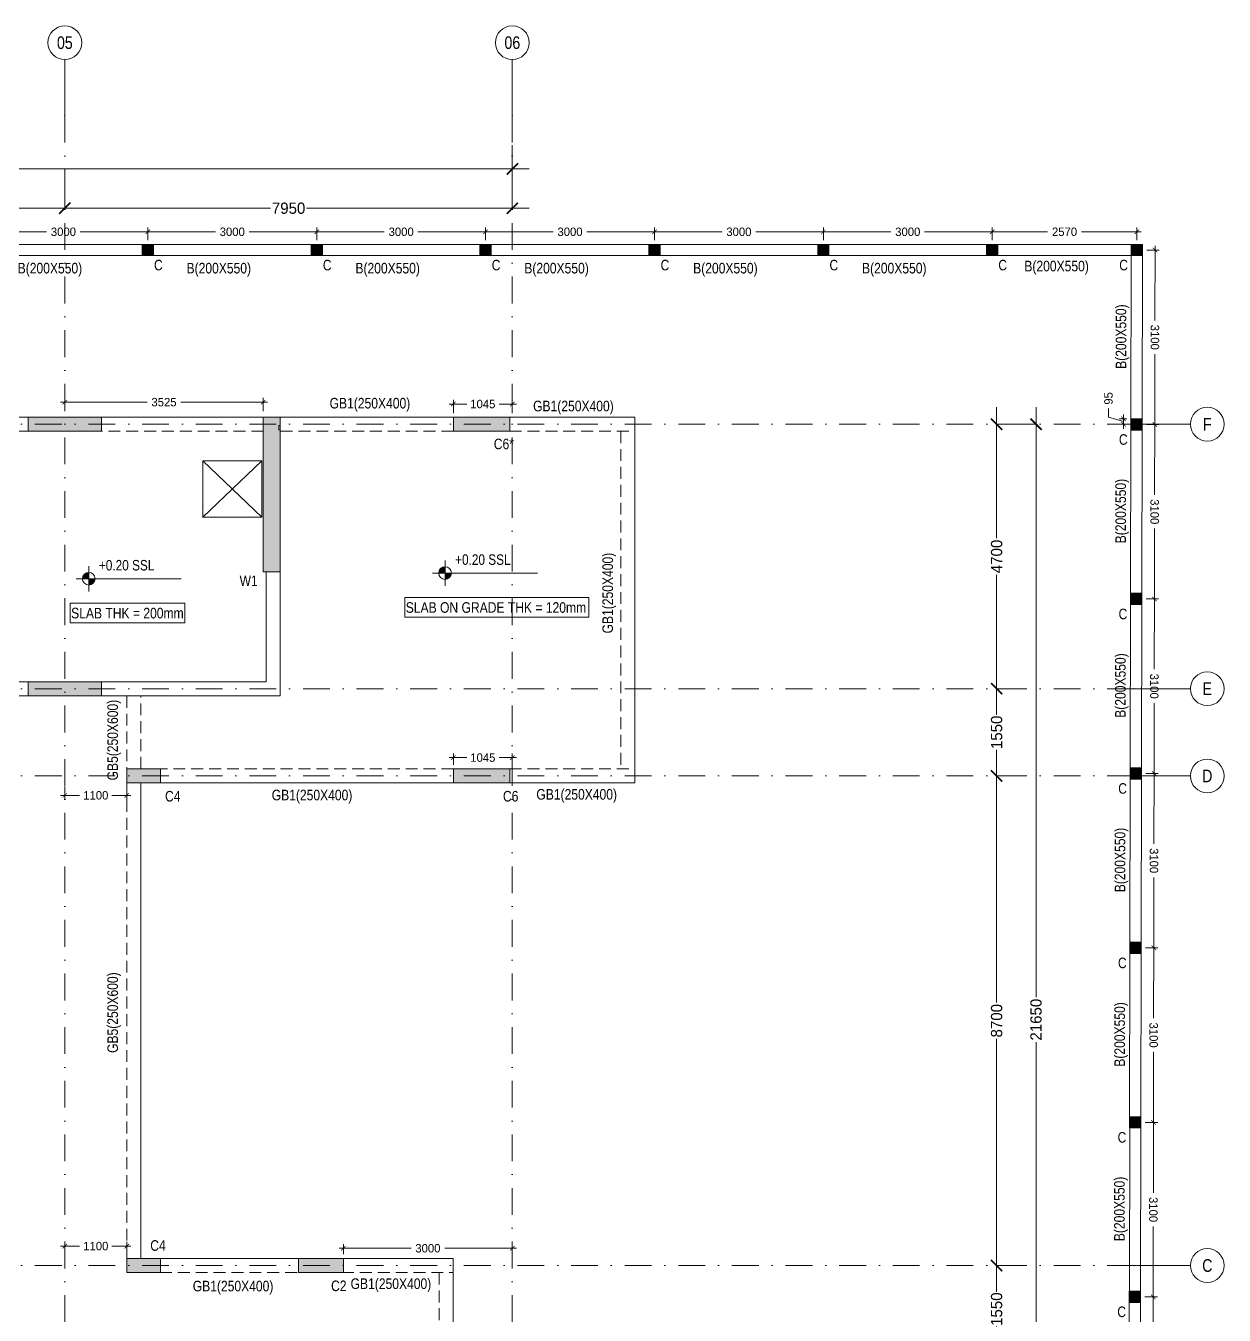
# Model space of a CAD drawing. Header units: millimetres. Extents: x -1760 to 80452, y -34880 to 8596.
# Drawn here: x 29732 to 51022, y -19053 to 3860 of the extents above; entities that cross this region are included whole.
import ezdxf
from ezdxf.enums import TextEntityAlignment as Align

# ---------------------------------------------------------------- set-up
doc = ezdxf.new("R2010")
doc.units = ezdxf.units.MM
doc.header["$LTSCALE"] = 75
for name, pattern in [('DASHDOT2', [12.7, 6.35, -3.175, 0, -3.175]), ('Dot & Dashed', [502.708322, 238.125, -132.291667, 0, -132.291655]), ('Hidden Line', [4.233333, 2.822222, -1.411111])]:
    doc.linetypes.add(name, pattern=pattern)
for name, color, linetype in [('00_A_GRIDS.3D', 1, 'Continuous'), ('02_A_GRIDS.3D', 1, 'Continuous'), ('133-EDEN HILLS- Grid$0$A_DIM 75', 1, 'Continuous')]:
    doc.layers.add(name, color=color, linetype=linetype)
for name, color, linetype, lineweight in [('G-ANNO-DIMS', 111, 'Continuous', 9), ('S-BEAM-IDEN', 2, 'Continuous', 9), ('S-COL', 3, 'Continuous', 13), ('S-COLS-IDEN', 171, 'Continuous', 9), ('S-HATCH', 8, 'Continuous', 9), ('S-SLAB', 3, 'Continuous', 13), ('TXT', 11, 'Continuous', 9)]:
    doc.layers.add(name, color=color, linetype=linetype, lineweight=lineweight)
doc.styles.add('133-5F Grid$0$TEXT 75', font='GOTHIC.TTF', dxfattribs={"height": 150})
doc.styles.add('236 - NAS Mall_CD_GF Plan$0$TEXT 500', font='GOTHIC.TTF', dxfattribs={"height": 350})
doc.styles.add('Arial', font='arial.ttf', dxfattribs={"width": 0.8, "height": 187.5})
doc.styles.add('Arial Narrow_1', font='ARIALN.TTF', dxfattribs={"height": 187.5})
doc.styles.add('GENERATED_STYLE_3', font='arial.ttf', dxfattribs={"width": 0.8})
doc.styles.add('TEXT 100', font='GOTHIC.TTF', dxfattribs={"height": 200})
doc.dimstyles.new('133-5F Grid$0$DIM 75', dxfattribs={"dimtxt": 150, "dimasz": 80, "dimexe": 75, "dimexo": 75, "dimgap": 75, "dimtad": 0, "dimdec": 0, "dimrnd": 5, "dimzin": 0, "dimdsep": 46, "dimtxsty": '133-5F Grid$0$TEXT 75', "dimblk": '133-5F Grid$0$_ARCHTICK', "dimcen": 0, "dimdle": 75, "dimclrd": 256, "dimclre": 256, "dimclrt": 256, "dimadec": 0, "dimazin": 0, "dimtfac": 1, "dimtdec": 0, "dimtmove": 1, "dimatfit": 3, "dimfxl": 160, "dimfxlon": 1, "dimtolj": 1, "dimtzin": 0, "dimlwd": 0, "dimlwe": 0, "dimarcsym": 0})
doc.dimstyles.new('236 - NAS Mall_CD_GF Plan$0$DIM 500', dxfattribs={"dimtxt": 350, "dimasz": 300, "dimexe": 0, "dimexo": 0, "dimgap": 25, "dimtad": 0, "dimdec": 0, "dimrnd": 5, "dimzin": 0, "dimdsep": 46, "dimtxsty": '236 - NAS Mall_CD_GF Plan$0$TEXT 500', "dimblk": '236 - NAS Mall_CD_GF Plan$0$_ARCHTICK', "dimcen": 0, "dimdle": 300, "dimclrd": 256, "dimclre": 256, "dimclrt": 256, "dimadec": 0, "dimazin": 0, "dimtfac": 1, "dimtdec": 0, "dimtmove": 1, "dimatfit": 3, "dimfxl": 1000, "dimfxlon": 1, "dimtolj": 1, "dimtzin": 0, "dimlwd": 0, "dimlwe": 0, "dimarcsym": 0})

# ---------------------------------------------------------------- blocks, each defined once
blk = doc.blocks.new('Spot Elevations - WYE_Spot Elevation - Target Filled-619581-VILLA E - FIRST FLOOR')
at = {"layer": 'G-ANNO-DIMS'}
h = blk.add_hatch(color=256, dxfattribs=at)
edge = h.paths.add_edge_path(flags=0)
edge.add_line((0, 0), (-1.5, 0))
edge.add_arc((0, 0), 1.5, 90, 180, ccw=False)
edge.add_line((0, 1.5), (0, 0))
h = blk.add_hatch(color=256, dxfattribs=at)
edge = h.paths.add_edge_path(flags=0)
edge.add_line((0, 0), (1.5, 0))
edge.add_arc((0, 0), 1.5, 270, 360, ccw=False)
edge.add_line((0, -1.5), (0, 0))
for p, q in [((-3, 0), (3.01, 0)), ((0, -3), (0, 3))]:
    blk.add_line(p, q, dxfattribs=at)
blk.add_circle((0, 0), 1.5, dxfattribs=at)
blk = doc.blocks.new('133-5F Grid$0$_ARCHTICK')
at = {"color": 0, "linetype": 'ByBlock', "const_width": 0.15}
blk.add_lwpolyline([(-0.5, -0.5), (0.5, 0.5)], dxfattribs=at)
blk = doc.blocks.new('*D9')
at = {"layer": '133-EDEN HILLS- Grid$0$A_DIM 75', "lineweight": 0, "transparency": 16777216}
for p, q in [((37253, -2862), (37564, -2862)), ((37328, -3021), (37328, -2787)), ((38450, -2862), (38139, -2862)), ((38375, -3021), (38375, -2787))]:
    blk.add_line(p, q, dxfattribs=at)
at = {"layer": 'Defpoints', "color": 0, "transparency": 16777216}
for p in [(38375, -2862), (37328, -3096), (38375, -3096)]:
    blk.add_point(p, dxfattribs=at)
at = {"layer": '133-EDEN HILLS- Grid$0$A_DIM 75', "lineweight": 0, "transparency": 16777216, "xscale": 80, "yscale": 80, "zscale": 80, "rotation": 180}
blk.add_blockref('133-5F Grid$0$_ARCHTICK', (37328, -2862), dxfattribs=at)
at = {"layer": '133-EDEN HILLS- Grid$0$A_DIM 75', "lineweight": 0, "transparency": 16777216, "xscale": 80, "yscale": 80, "zscale": 80}
blk.add_blockref('133-5F Grid$0$_ARCHTICK', (38375, -2862), dxfattribs=at)
at = {"layer": '133-EDEN HILLS- Grid$0$A_DIM 75', "transparency": 16777216, "insert": (37851, -2862), "char_height": 150, "attachment_point": 5, "style": '133-5F Grid$0$TEXT 75'}
blk.add_mtext('\\A1;1045', dxfattribs=at)
blk = doc.blocks.new('*D10')
at = {"layer": '133-EDEN HILLS- Grid$0$A_DIM 75', "lineweight": 0, "transparency": 16777216}
for p, q in [((37253, -9145), (37564, -9145)), ((37328, -9270), (37328, -9070)), ((38450, -9145), (38139, -9145)), ((38375, -9270), (38375, -9070))]:
    blk.add_line(p, q, dxfattribs=at)
at = {"layer": 'Defpoints', "color": 0, "transparency": 16777216}
for p in [(37328, -9145), (37328, -9345), (38375, -9345)]:
    blk.add_point(p, dxfattribs=at)
at = {"layer": '133-EDEN HILLS- Grid$0$A_DIM 75', "lineweight": 0, "transparency": 16777216, "xscale": 80, "yscale": 80, "zscale": 80, "rotation": 180}
blk.add_blockref('133-5F Grid$0$_ARCHTICK', (37328, -9145), dxfattribs=at)
at = {"layer": '133-EDEN HILLS- Grid$0$A_DIM 75', "lineweight": 0, "transparency": 16777216, "xscale": 80, "yscale": 80, "zscale": 80}
blk.add_blockref('133-5F Grid$0$_ARCHTICK', (38375, -9145), dxfattribs=at)
at = {"layer": '133-EDEN HILLS- Grid$0$A_DIM 75', "transparency": 16777216, "insert": (37851, -9145), "char_height": 150, "attachment_point": 5, "style": '133-5F Grid$0$TEXT 75'}
blk.add_mtext('\\A1;1045', dxfattribs=at)
blk = doc.blocks.new('*D11')
at = {"layer": '133-EDEN HILLS- Grid$0$A_DIM 75', "lineweight": 0, "transparency": 16777216}
for p, q in [((30350, -9815), (30687, -9815)), ((30425, -9655), (30425, -9890)), ((31600, -9815), (31263, -9815)), ((31525, -9655), (31525, -9890))]:
    blk.add_line(p, q, dxfattribs=at)
at = {"layer": 'Defpoints', "color": 0, "transparency": 16777216}
for p in [(30425, -9345), (31525, -9345), (30425, -9815)]:
    blk.add_point(p, dxfattribs=at)
at = {"layer": '133-EDEN HILLS- Grid$0$A_DIM 75', "lineweight": 0, "transparency": 16777216, "xscale": 80, "yscale": 80, "zscale": 80, "rotation": 180}
blk.add_blockref('133-5F Grid$0$_ARCHTICK', (30425, -9815), dxfattribs=at)
at = {"layer": '133-EDEN HILLS- Grid$0$A_DIM 75', "lineweight": 0, "transparency": 16777216, "xscale": 80, "yscale": 80, "zscale": 80}
blk.add_blockref('133-5F Grid$0$_ARCHTICK', (31525, -9815), dxfattribs=at)
at = {"layer": '133-EDEN HILLS- Grid$0$A_DIM 75', "transparency": 16777216, "insert": (30975, -9815), "char_height": 150, "attachment_point": 5, "style": '133-5F Grid$0$TEXT 75'}
blk.add_mtext('\\A1;1100', dxfattribs=at)
blk = doc.blocks.new('*D29')
at = {"layer": '133-EDEN HILLS- Grid$0$A_DIM 75', "lineweight": 0, "transparency": 16777216}
for p, q in [((35300, -17864), (36576, -17864)), ((35375, -17970), (35375, -17789)), ((38450, -17864), (37174, -17864)), ((38375, -17970), (38375, -17789))]:
    blk.add_line(p, q, dxfattribs=at)
at = {"layer": 'Defpoints', "color": 0, "transparency": 16777216}
for p in [(38375, -17864), (35375, -18045), (38375, -18045)]:
    blk.add_point(p, dxfattribs=at)
at = {"layer": '133-EDEN HILLS- Grid$0$A_DIM 75', "lineweight": 0, "transparency": 16777216, "xscale": 80, "yscale": 80, "zscale": 80, "rotation": 180}
blk.add_blockref('133-5F Grid$0$_ARCHTICK', (35375, -17864), dxfattribs=at)
at = {"layer": '133-EDEN HILLS- Grid$0$A_DIM 75', "lineweight": 0, "transparency": 16777216, "xscale": 80, "yscale": 80, "zscale": 80}
blk.add_blockref('133-5F Grid$0$_ARCHTICK', (38375, -17864), dxfattribs=at)
at = {"layer": '133-EDEN HILLS- Grid$0$A_DIM 75', "transparency": 16777216, "insert": (36875, -17864), "char_height": 150, "attachment_point": 5, "style": '133-5F Grid$0$TEXT 75'}
blk.add_mtext('\\A1;3000', dxfattribs=at)
blk = doc.blocks.new('*D30')
at = {"layer": '133-EDEN HILLS- Grid$0$A_DIM 75', "lineweight": 0, "transparency": 16777216}
for p, q in [((30350, -17825), (30687, -17825)), ((30425, -17970), (30425, -17750)), ((31600, -17825), (31263, -17825)), ((31525, -17970), (31525, -17750))]:
    blk.add_line(p, q, dxfattribs=at)
at = {"layer": 'Defpoints', "color": 0, "transparency": 16777216}
for p in [(30425, -17825), (30425, -18045), (31525, -18045)]:
    blk.add_point(p, dxfattribs=at)
at = {"layer": '133-EDEN HILLS- Grid$0$A_DIM 75', "lineweight": 0, "transparency": 16777216, "xscale": 80, "yscale": 80, "zscale": 80, "rotation": 180}
blk.add_blockref('133-5F Grid$0$_ARCHTICK', (30425, -17825), dxfattribs=at)
at = {"layer": '133-EDEN HILLS- Grid$0$A_DIM 75', "lineweight": 0, "transparency": 16777216, "xscale": 80, "yscale": 80, "zscale": 80}
blk.add_blockref('133-5F Grid$0$_ARCHTICK', (31525, -17825), dxfattribs=at)
at = {"layer": '133-EDEN HILLS- Grid$0$A_DIM 75', "transparency": 16777216, "insert": (30975, -17825), "char_height": 150, "attachment_point": 5, "style": '133-5F Grid$0$TEXT 75'}
blk.add_mtext('\\A1;1100', dxfattribs=at)
blk = doc.blocks.new('*D36')
at = {"layer": '133-EDEN HILLS- Grid$0$A_DIM 75', "lineweight": 0, "transparency": 16777216}
for p, q in [((30350, -2829), (31889, -2829)), ((30425, -2989), (30425, -2754)), ((34025, -2829), (32486, -2829)), ((33950, -2989), (33950, -2754))]:
    blk.add_line(p, q, dxfattribs=at)
at = {"layer": 'Defpoints', "color": 0, "transparency": 16777216}
for p in [(33950, -2829), (30425, -3096), (33950, -3095)]:
    blk.add_point(p, dxfattribs=at)
at = {"layer": '133-EDEN HILLS- Grid$0$A_DIM 75', "lineweight": 0, "transparency": 16777216, "xscale": 80, "yscale": 80, "zscale": 80, "rotation": 180}
blk.add_blockref('133-5F Grid$0$_ARCHTICK', (30425, -2829), dxfattribs=at)
at = {"layer": '133-EDEN HILLS- Grid$0$A_DIM 75', "lineweight": 0, "transparency": 16777216, "xscale": 80, "yscale": 80, "zscale": 80}
blk.add_blockref('133-5F Grid$0$_ARCHTICK', (33950, -2829), dxfattribs=at)
at = {"layer": '133-EDEN HILLS- Grid$0$A_DIM 75', "transparency": 16777216, "insert": (32187, -2829), "char_height": 150, "attachment_point": 5, "style": '133-5F Grid$0$TEXT 75'}
blk.add_mtext('\\A1;3525', dxfattribs=at)
blk = doc.blocks.new('A$Cd223a8a6')
at = {"layer": 'S-COL'}
blk.add_lwpolyline([(24025, -8045), (34250, -8045), (34250, -3095), (24025, -3095)], close=True, dxfattribs=at)
at = {"layer": 'S-COL', "linetype": 'Hidden Line'}
for points in [[(27625, -3345), (24275, -3345), (24275, -5445)], [(27625, -3345), (27625, -3995), (27875, -3995), (27875, -3345), (27875, -3345)], [(27875, -7795), (34000, -7795), (34000, -5845), (33950, -5845), (33950, -3345), (27875, -3345)], [(27625, -5695), (27625, -6195), (27875, -6195), (27875, -4795), (27625, -4795), (27625, -5445)], [(27625, -5445), (24275, -5445)], [(24275, -5695), (24275, -7795), (27625, -7795)], [(24275, -5695), (27625, -5695)], [(27875, -7795), (27875, -6995), (27625, -6995), (27625, -7795)]]:
    blk.add_lwpolyline(points, dxfattribs=at)
at = {"layer": 'S-SLAB', "linetype": 'Hidden Line'}
for p, q in [((27875, -3995), (27625, -4795)), ((27625, -3995), (27875, -4795)), ((27875, -6195), (27625, -6995)), ((27625, -6195), (27875, -6995))]:
    blk.add_line(p, q, dxfattribs=at)
for points in [[(27875, -3995), (27625, -3995), (27625, -4795), (27875, -4795)], [(27875, -6195), (27625, -6195), (27625, -6995), (27875, -6995)]]:
    blk.add_lwpolyline(points, close=True, dxfattribs=at)
blk = doc.blocks.new('Standard grid marker')
at = {"layer": '00_A_GRIDS.3D', "linetype": 'Dot & Dashed', "lineweight": 0}
for p, q in [((1000, 0), (0, 0)), ((33692, 0), (34692, 0))]:
    blk.add_line(p, q, dxfattribs=at)
at = {"layer": '00_A_GRIDS.3D', "linetype": 'DASHDOT2', "lineweight": 0}
blk.add_line((1000, 0), (33692, 0), dxfattribs=at)
at = {"layer": '00_A_GRIDS.3D', "linetype": 'Continuous', "lineweight": 0}
for centre in [(-300, 0), (34992, 0)]:
    blk.add_circle(centre, 300, dxfattribs=at)
at = {"layer": '00_A_GRIDS.3D', "linetype": 'Dot & Dashed', "lineweight": 0}
for p in [(1000, 0), (1000, 0), (38140, 0), (38140, 0)]:
    blk.add_point(p, dxfattribs=at)
at = {"layer": '00_A_GRIDS.3D', "lineweight": 0, "style": 'GENERATED_STYLE_3'}
for tag, p in [('AC_MarkerText_1_0', (-464, -51)), ('AC_MarkerText_1_1', (34828, -51))]:
    blk.add_attdef(tag, text='', height=225, rotation=90, dxfattribs=at).set_placement(p, align=Align.TOP_CENTER)
blk = doc.blocks.new('Standard grid marker_2')
at = {"layer": '00_A_GRIDS.3D', "linetype": 'Dot & Dashed', "lineweight": 0}
blk.add_line((1000, 0), (0, 0), dxfattribs=at)
at = {"layer": '00_A_GRIDS.3D', "linetype": 'DASHDOT2', "lineweight": 0}
blk.add_line((1000, 0), (50581, 0), dxfattribs=at)
at = {"layer": '00_A_GRIDS.3D', "linetype": 'Continuous', "lineweight": 0}
blk.add_circle((-300, 0), 300, dxfattribs=at)
at = {"layer": '00_A_GRIDS.3D', "linetype": 'Dot & Dashed', "lineweight": 0}
blk.add_point((1000, 0), dxfattribs=at)
blk.add_point((1000, 0), dxfattribs=at)
at = {"layer": '00_A_GRIDS.3D', "lineweight": 0, "style": 'GENERATED_STYLE_3'}
for tag, p in [('AC_MarkerText_1_0', (-300, -215)), ('AC_MarkerText_1_1', (51881, -215))]:
    blk.add_attdef(tag, text='', height=225, rotation=180, dxfattribs=at).set_placement(p, align=Align.TOP_CENTER)
blk = doc.blocks.new('236 - NAS Mall_CD_GF Plan$0$_ARCHTICK')
at = {"color": 0, "linetype": 'ByBlock', "const_width": 0.15}
blk.add_lwpolyline([(-0.5, -0.5), (0.5, 0.5)], dxfattribs=at)
blk = doc.blocks.new('*D47')
at = {"layer": '02_A_GRIDS.3D', "lineweight": 0, "transparency": 16777216}
for p, q in [((24150, 1039), (24150, 617)), ((30425, 1039), (30425, 617)), ((23850, 617), (26969, 617)), ((30725, 617), (27606, 617))]:
    blk.add_line(p, q, dxfattribs=at)
at = {"layer": 'Defpoints', "color": 0, "transparency": 16777216}
for p in [(24150, 1039), (30425, 1039), (30425, 617)]:
    blk.add_point(p, dxfattribs=at)
at = {"layer": '02_A_GRIDS.3D', "lineweight": 0, "transparency": 16777216, "xscale": 200, "yscale": 200, "zscale": 200, "rotation": 180}
blk.add_blockref('236 - NAS Mall_CD_GF Plan$0$_ARCHTICK', (24150, 617), dxfattribs=at)
at = {"layer": '02_A_GRIDS.3D', "lineweight": 0, "transparency": 16777216, "xscale": 200, "yscale": 200, "zscale": 200}
blk.add_blockref('236 - NAS Mall_CD_GF Plan$0$_ARCHTICK', (30425, 617), dxfattribs=at)
at = {"layer": '02_A_GRIDS.3D', "transparency": 16777216, "insert": (27288, 617), "char_height": 200, "attachment_point": 5, "style": 'TEXT 100'}
blk.add_mtext('\\A1;6275', dxfattribs=at)
blk = doc.blocks.new('*D48')
at = {"layer": '02_A_GRIDS.3D', "lineweight": 0, "transparency": 16777216}
for p, q in [((30425, 1039), (30425, 617)), ((38375, 1039), (38375, 617)), ((30125, 617), (34081, 617)), ((38675, 617), (34719, 617))]:
    blk.add_line(p, q, dxfattribs=at)
at = {"layer": 'Defpoints', "color": 0, "transparency": 16777216}
for p in [(30425, 1039), (38375, 1039), (38375, 617)]:
    blk.add_point(p, dxfattribs=at)
at = {"layer": '02_A_GRIDS.3D', "lineweight": 0, "transparency": 16777216, "xscale": 200, "yscale": 200, "zscale": 200, "rotation": 180}
blk.add_blockref('236 - NAS Mall_CD_GF Plan$0$_ARCHTICK', (30425, 617), dxfattribs=at)
at = {"layer": '02_A_GRIDS.3D', "lineweight": 0, "transparency": 16777216, "xscale": 200, "yscale": 200, "zscale": 200}
blk.add_blockref('236 - NAS Mall_CD_GF Plan$0$_ARCHTICK', (38375, 617), dxfattribs=at)
at = {"layer": '02_A_GRIDS.3D', "transparency": 16777216, "insert": (34400, 617), "char_height": 200, "attachment_point": 5, "style": 'TEXT 100'}
blk.add_mtext('\\A1;7950', dxfattribs=at)
blk = doc.blocks.new('*D49')
at = {"layer": '02_A_GRIDS.3D', "lineweight": 0, "transparency": 16777216}
for p, q in [((9375, 1739), (9375, 1317)), ((38375, 1739), (38375, 1317)), ((9075, 1317), (23159, 1317)), ((38675, 1317), (23963, 1317))]:
    blk.add_line(p, q, dxfattribs=at)
at = {"layer": 'Defpoints', "color": 0, "transparency": 16777216}
for p in [(9375, 1739), (38375, 1739), (38375, 1317)]:
    blk.add_point(p, dxfattribs=at)
at = {"layer": '02_A_GRIDS.3D', "lineweight": 0, "transparency": 16777216, "xscale": 200, "yscale": 200, "zscale": 200, "rotation": 180}
blk.add_blockref('236 - NAS Mall_CD_GF Plan$0$_ARCHTICK', (9375, 1317), dxfattribs=at)
at = {"layer": '02_A_GRIDS.3D', "lineweight": 0, "transparency": 16777216, "xscale": 200, "yscale": 200, "zscale": 200}
blk.add_blockref('236 - NAS Mall_CD_GF Plan$0$_ARCHTICK', (38375, 1317), dxfattribs=at)
at = {"layer": '02_A_GRIDS.3D', "transparency": 16777216, "insert": (23561, 1317), "char_height": 200, "attachment_point": 5, "style": 'TEXT 100'}
blk.add_mtext('\\A1;29000', dxfattribs=at)
blk = doc.blocks.new('*D62')
at = {"layer": '02_A_GRIDS.3D', "lineweight": 0, "transparency": 16777216}
for p, q in [((47679, -2920), (47679, -13399)), ((47257, -3220), (47679, -3220)), ((47679, -25170), (47679, -14203)), ((47261, -24870), (47679, -24870))]:
    blk.add_line(p, q, dxfattribs=at)
at = {"layer": 'Defpoints', "color": 0, "transparency": 16777216}
for p in [(47257, -3220), (47261, -24870), (47679, -24870)]:
    blk.add_point(p, dxfattribs=at)
at = {"layer": '02_A_GRIDS.3D', "lineweight": 0, "transparency": 16777216, "xscale": 200, "yscale": 200, "zscale": 200}
for p, rotation in [((47679, -3220), 90), ((47679, -24870), 270)]:
    blk.add_blockref('236 - NAS Mall_CD_GF Plan$0$_ARCHTICK', p, dxfattribs=dict(at, rotation=rotation))
at = {"layer": '02_A_GRIDS.3D', "transparency": 16777216, "insert": (47679, -13801), "char_height": 200, "attachment_point": 5, "rotation": 90, "style": 'TEXT 100'}
blk.add_mtext('\\A1;21650', dxfattribs=at)
blk = doc.blocks.new('*D63')
at = {"layer": '02_A_GRIDS.3D', "lineweight": 0, "transparency": 16777216}
for p, q in [((46979, -2920), (46979, -5244)), ((47401, -3220), (46979, -3220)), ((46979, -8220), (46979, -5896)), ((47401, -7920), (46979, -7920))]:
    blk.add_line(p, q, dxfattribs=at)
at = {"layer": 'Defpoints', "color": 0, "transparency": 16777216}
for p in [(47401, -3220), (46979, -7920), (47401, -7920)]:
    blk.add_point(p, dxfattribs=at)
at = {"layer": '02_A_GRIDS.3D', "lineweight": 0, "transparency": 16777216, "xscale": 200, "yscale": 200, "zscale": 200}
for p, rotation in [((46979, -3220), 90), ((46979, -7920), 270)]:
    blk.add_blockref('236 - NAS Mall_CD_GF Plan$0$_ARCHTICK', p, dxfattribs=dict(at, rotation=rotation))
at = {"layer": '02_A_GRIDS.3D', "transparency": 16777216, "insert": (46979, -5570), "char_height": 200, "attachment_point": 5, "rotation": 90, "style": 'TEXT 100'}
blk.add_mtext('\\A1;4700', dxfattribs=at)
blk = doc.blocks.new('*D64')
at = {"layer": '02_A_GRIDS.3D', "lineweight": 0, "transparency": 16777216}
for p, q in [((46979, -7620), (46979, -8386)), ((47401, -7920), (46979, -7920)), ((46979, -9770), (46979, -9004)), ((47401, -9470), (46979, -9470))]:
    blk.add_line(p, q, dxfattribs=at)
at = {"layer": 'Defpoints', "color": 0, "transparency": 16777216}
for p in [(47401, -7920), (46979, -9470), (47401, -9470)]:
    blk.add_point(p, dxfattribs=at)
at = {"layer": '02_A_GRIDS.3D', "lineweight": 0, "transparency": 16777216, "xscale": 200, "yscale": 200, "zscale": 200}
for p, rotation in [((46979, -7920), 90), ((46979, -9470), 270)]:
    blk.add_blockref('236 - NAS Mall_CD_GF Plan$0$_ARCHTICK', p, dxfattribs=dict(at, rotation=rotation))
at = {"layer": '02_A_GRIDS.3D', "transparency": 16777216, "insert": (46979, -8695), "char_height": 200, "attachment_point": 5, "rotation": 90, "style": 'TEXT 100'}
blk.add_mtext('\\A1;1550', dxfattribs=at)
blk = doc.blocks.new('*D65')
at = {"layer": '02_A_GRIDS.3D', "lineweight": 0, "transparency": 16777216}
for p, q in [((46979, -9170), (46979, -13495)), ((47401, -9470), (46979, -9470)), ((46979, -18470), (46979, -14144)), ((47401, -18170), (46979, -18170))]:
    blk.add_line(p, q, dxfattribs=at)
at = {"layer": 'Defpoints', "color": 0, "transparency": 16777216}
for p in [(47401, -9470), (46979, -18170), (47401, -18170)]:
    blk.add_point(p, dxfattribs=at)
at = {"layer": '02_A_GRIDS.3D', "lineweight": 0, "transparency": 16777216, "xscale": 200, "yscale": 200, "zscale": 200}
for p, rotation in [((46979, -9470), 90), ((46979, -18170), 270)]:
    blk.add_blockref('236 - NAS Mall_CD_GF Plan$0$_ARCHTICK', p, dxfattribs=dict(at, rotation=rotation))
at = {"layer": '02_A_GRIDS.3D', "transparency": 16777216, "insert": (46979, -13820), "char_height": 200, "attachment_point": 5, "rotation": 90, "style": 'TEXT 100'}
blk.add_mtext('\\A1;8700', dxfattribs=at)
blk = doc.blocks.new('*D66')
at = {"layer": '02_A_GRIDS.3D', "lineweight": 0, "transparency": 16777216}
for p, q in [((46979, -17870), (46979, -18635)), ((47401, -18170), (46979, -18170)), ((46979, -20020), (46979, -19254)), ((47401, -19720), (46979, -19720))]:
    blk.add_line(p, q, dxfattribs=at)
at = {"layer": 'Defpoints', "color": 0, "transparency": 16777216}
for p in [(47401, -18170), (46979, -19720), (47401, -19720)]:
    blk.add_point(p, dxfattribs=at)
at = {"layer": '02_A_GRIDS.3D', "lineweight": 0, "transparency": 16777216, "xscale": 200, "yscale": 200, "zscale": 200}
for p, rotation in [((46979, -18170), 90), ((46979, -19720), 270)]:
    blk.add_blockref('236 - NAS Mall_CD_GF Plan$0$_ARCHTICK', p, dxfattribs=dict(at, rotation=rotation))
at = {"layer": '02_A_GRIDS.3D', "transparency": 16777216, "insert": (46979, -18945), "char_height": 200, "attachment_point": 5, "rotation": 90, "style": 'TEXT 100'}
blk.add_mtext('\\A1;1550', dxfattribs=at)
blk = doc.blocks.new('*U77')
at = {"layer": 'S-HATCH'}
blk.add_hatch(color=256, dxfattribs=at).paths.add_polyline_path([(0, 100), (200, 100), (200, -100), (0, -100)])
at = {"layer": 'S-COL'}
blk.add_lwpolyline([(0, 100), (200, 100), (200, -100), (0, -100)], close=True, dxfattribs=at)
at = {"layer": 'S-COLS-IDEN', "insert": (209, -174), "char_height": 187, "width": 330.7, "attachment_point": 1, "rotation": 0, "style": 'Arial Narrow_1'}
blk.add_mtext('C', dxfattribs=at)
blk = doc.blocks.new('*U78')
at = {"layer": 'S-COL', "color": 0, "linetype": 'ByBlock', "lineweight": -2, "transparency": 16777216}
for p in [(31800, -125), (34800, -125), (37800, -125), (40800, -125), (43800, -125), (46800, -125)]:
    blk.add_blockref('*U77', p, dxfattribs=at)
blk = doc.blocks.new('*U79')
at = {"layer": 'S-HATCH'}
blk.add_hatch(color=256, dxfattribs=at).paths.add_polyline_path([(0, -100), (0, 100), (200, 100), (200, -100)])
at = {"layer": 'S-COL'}
blk.add_lwpolyline([(0, -100), (0, 100), (200, 100), (200, -100)], close=True, dxfattribs=at)
at = {"layer": 'S-COLS-IDEN', "insert": (274, -313), "char_height": 187, "width": 330.7, "attachment_point": 1, "rotation": 90.1053, "style": 'Arial Narrow_1'}
blk.add_mtext('C', dxfattribs=at)
blk = doc.blocks.new('*U80')
at = {"layer": 'S-COL', "color": 0, "linetype": 'ByBlock', "lineweight": -2, "transparency": 16777216, "rotation": 269.8946851459084}
for p in [(49470, -25), (49465, -3125), (49459, -6225), (49453, -9325), (49447, -12425), (49442, -15525), (49436, -18625), (49430, -21725), (49425, -24825)]:
    blk.add_blockref('*U79', p, dxfattribs=at)
blk = doc.blocks.new('*D100')
at = {"layer": '133-EDEN HILLS- Grid$0$A_DIM 75', "lineweight": 0, "transparency": 16777216}
for p, q in [((25, 323), (1301, 323)), ((100, 175), (100, 398)), ((3175, 323), (1899, 323)), ((3100, 175), (3100, 398))]:
    blk.add_line(p, q, dxfattribs=at)
at = {"layer": 'Defpoints', "color": 0, "transparency": 16777216}
for p in [(3100, 323), (100, 100), (3100, 100)]:
    blk.add_point(p, dxfattribs=at)
at = {"layer": '133-EDEN HILLS- Grid$0$A_DIM 75', "lineweight": 0, "transparency": 16777216, "xscale": 80, "yscale": 80, "zscale": 80, "rotation": 180}
blk.add_blockref('133-5F Grid$0$_ARCHTICK', (100, 323), dxfattribs=at)
at = {"layer": '133-EDEN HILLS- Grid$0$A_DIM 75', "lineweight": 0, "transparency": 16777216, "xscale": 80, "yscale": 80, "zscale": 80}
blk.add_blockref('133-5F Grid$0$_ARCHTICK', (3100, 323), dxfattribs=at)
at = {"layer": '133-EDEN HILLS- Grid$0$A_DIM 75', "transparency": 16777216, "insert": (1600, 323), "char_height": 150, "attachment_point": 5, "style": '133-5F Grid$0$TEXT 75'}
blk.add_mtext('\\A1;3000', dxfattribs=at)
blk = doc.blocks.new('*D103')
at = {"layer": '133-EDEN HILLS- Grid$0$A_DIM 75', "lineweight": 0, "transparency": 16777216}
for p, q in [((25, 323), (1350, 323)), ((100, 175), (100, 398)), ((3275, 323), (1949, 323)), ((3200, 175), (3200, 398))]:
    blk.add_line(p, q, dxfattribs=at)
at = {"layer": 'Defpoints', "color": 0, "transparency": 16777216}
for p in [(3200, 323), (100, 100), (3200, 100)]:
    blk.add_point(p, dxfattribs=at)
at = {"layer": '133-EDEN HILLS- Grid$0$A_DIM 75', "lineweight": 0, "transparency": 16777216, "xscale": 80, "yscale": 80, "zscale": 80, "rotation": 180}
blk.add_blockref('133-5F Grid$0$_ARCHTICK', (100, 323), dxfattribs=at)
at = {"layer": '133-EDEN HILLS- Grid$0$A_DIM 75', "lineweight": 0, "transparency": 16777216, "xscale": 80, "yscale": 80, "zscale": 80}
blk.add_blockref('133-5F Grid$0$_ARCHTICK', (3200, 323), dxfattribs=at)
at = {"layer": '133-EDEN HILLS- Grid$0$A_DIM 75', "transparency": 16777216, "insert": (1650, 323), "char_height": 150, "attachment_point": 5, "style": '133-5F Grid$0$TEXT 75'}
blk.add_mtext('\\A1;3100', dxfattribs=at)
blk = doc.blocks.new('*D101')
at = {"layer": '133-EDEN HILLS- Grid$0$A_DIM 75', "lineweight": 0, "transparency": 16777216}
for p, q in [((46900, 50), (46900, 273)), ((49470, 50), (49470, 273)), ((46825, 198), (47885, 198)), ((49545, 198), (48485, 198))]:
    blk.add_line(p, q, dxfattribs=at)
at = {"layer": 'Defpoints', "color": 0, "transparency": 16777216}
for p in [(49470, 198), (46900, -25), (49470, -25)]:
    blk.add_point(p, dxfattribs=at)
at = {"layer": '133-EDEN HILLS- Grid$0$A_DIM 75', "lineweight": 0, "transparency": 16777216, "xscale": 80, "yscale": 80, "zscale": 80, "rotation": 180}
blk.add_blockref('133-5F Grid$0$_ARCHTICK', (46900, 198), dxfattribs=at)
at = {"layer": '133-EDEN HILLS- Grid$0$A_DIM 75', "lineweight": 0, "transparency": 16777216, "xscale": 80, "yscale": 80, "zscale": 80}
blk.add_blockref('133-5F Grid$0$_ARCHTICK', (49470, 198), dxfattribs=at)
at = {"layer": '133-EDEN HILLS- Grid$0$A_DIM 75', "transparency": 16777216, "insert": (48185, 198), "char_height": 150, "attachment_point": 5, "style": '133-5F Grid$0$TEXT 75'}
blk.add_mtext('\\A1;2570', dxfattribs=at)
blk = doc.blocks.new('*D102')
at = {"layer": '133-EDEN HILLS- Grid$0$A_DIM 75', "lineweight": 0, "transparency": 16777216}
for p, q in [((48966, -3093), (48966, -2943)), ((49232, -3172), (48966, -3093)), ((49290, -3125), (49157, -3125)), ((49232, -3125), (49232, -3045)), ((49232, -3220), (49232, -3125)), ((49232, -3220), (49232, -3125)), ((49290, -3220), (49157, -3220)), ((49232, -3220), (49232, -3300))]:
    blk.add_line(p, q, dxfattribs=at)
at = {"layer": 'Defpoints', "color": 0, "transparency": 16777216}
for p in [(49232, -3125), (49365, -3125), (49365, -3220)]:
    blk.add_point(p, dxfattribs=at)
at = {"layer": '133-EDEN HILLS- Grid$0$A_DIM 75', "lineweight": 0, "transparency": 16777216, "xscale": 80, "yscale": 80, "zscale": 80}
for p, rotation in [((49232, -3125), 270), ((49232, -3220), 90)]:
    blk.add_blockref('133-5F Grid$0$_ARCHTICK', p, dxfattribs=dict(at, rotation=rotation))
at = {"layer": '133-EDEN HILLS- Grid$0$A_DIM 75', "transparency": 16777216, "insert": (48966, -2762), "char_height": 150, "attachment_point": 5, "rotation": 90, "style": '133-5F Grid$0$TEXT 75'}
blk.add_mtext('\\A1;95', dxfattribs=at)
blk = doc.blocks.new('*U83')
at = {"layer": 'S-SLAB'}
blk.add_lwpolyline([(200, 100), (3000, 100), (3000, -100), (200, -100)], close=True, dxfattribs=at)
at = {"layer": 'S-BEAM-IDEN', "insert": (787.2, -228.3), "char_height": 187.5, "width": 1713.653, "attachment_point": 1, "rotation": 0, "style": 'Arial Narrow_1'}
blk.add_mtext('B(200X550)', dxfattribs=at)
at = {"layer": '133-EDEN HILLS- Grid$0$A_DIM 75'}
dim = blk.add_linear_dim(base=(3100, 322.7), p1=(100, 100), p2=(3100, 100), angle=0, dimstyle='133-5F Grid$0$DIM 75', dxfattribs=at)
dim.commit()
dim.dimension.update_dxf_attribs({"geometry": '*D100', "text_midpoint": (1600, 322.7)})
blk = doc.blocks.new('*U84')
at = {"layer": 'S-SLAB', "color": 0, "linetype": 'ByBlock', "lineweight": -2, "transparency": 16777216}
for p in [(28800, -125), (31800, -125), (34800, -125), (37800, -125), (40800, -125), (43800, -125)]:
    blk.add_blockref('*U83', p, dxfattribs=at)
blk = doc.blocks.new('*U85')
at = {"layer": 'S-SLAB'}
blk.add_lwpolyline([(199.8, 100.4), (200.2, -99.6), (3100.2, -100), (3099.8, 100)], close=True, dxfattribs=at)
at = {"layer": 'S-BEAM-IDEN', "insert": (2212.7, -372.1), "char_height": 187.5, "width": 1713.653, "attachment_point": 1, "rotation": 180.10531, "style": 'Arial Narrow_1'}
blk.add_mtext('B(200X550)', dxfattribs=at)
at = {"layer": '133-EDEN HILLS- Grid$0$A_DIM 75'}
dim = blk.add_aligned_dim(p1=(99.8, 100.2), p2=(3199.8, 100.2), distance=222.5, dimstyle='133-5F Grid$0$DIM 75', dxfattribs=at)
dim.commit()
dim.dimension.update_dxf_attribs({"geometry": '*D103', "text_midpoint": (1649.8, 322.7)})
blk = doc.blocks.new('*U86')
at = {"layer": 'S-SLAB', "color": 0, "linetype": 'ByBlock', "lineweight": -2, "transparency": 16777216, "rotation": 269.8946851459084}
for p in [(49470, -25), (49465, -3125), (49459, -6225), (49453, -9325), (49447, -12425), (49442, -15525), (49436, -18625), (49430, -21725)]:
    blk.add_blockref('*U85', p, dxfattribs=at)

msp = doc.modelspace()

# ---------------------------------------------------------------- hatches: boundary and pattern name
at = {"layer": 'S-HATCH'}
for points in [[(29775, -3095.9), (31075, -3095.5), (31075, -3344.5), (29775, -3344.8)], [(34249.6, -3095), (33949.6, -3095), (33949.6, -5844.6), (34249.6, -5844.6), (34249.6, -3319.7), (34224.6, -3319.7), (34224.6, -3244.7), (34249.6, -3244.7)], [(38327.9, -3095.9), (37327.9, -3095.9), (37327.9, -3344.6), (38327.9, -3344.6)], [(31075, -8045), (29775, -8045), (29775, -7795), (31075, -7795)], [(32125, -9595.1), (32125, -9345.1), (31525, -9345.1), (31525, -9595.1)], [(38327.9, -9595), (38327.9, -9345), (37327.9, -9345), (37327.9, -9595)], [(32125, -18295.1), (32125, -18045.1), (31525, -18045.1), (31525, -18295.1)], [(35375, -18045), (34575, -18045), (34575, -18295), (35375, -18295)]]:
    msp.add_hatch(color=256, dxfattribs=at).paths.add_polyline_path(points)

# ---------------------------------------------------------------- linework, layer by layer
at = {"layer": 'G-ANNO-DIMS'}
for p, q in [((37280.6, -5865.8), (37179.7, -5865.8)), ((38822.1, -5865.8), (37280.6, -5865.8)), ((30952.2, -5965.7), (30851.2, -5965.7)), ((32493.6, -5965.7), (30952.2, -5965.7))]:
    msp.add_line(p, q, dxfattribs=at)
at = {"layer": 'S-COL'}
for points in [[(29775, -3095.9), (31075, -3095.5), (31075, -3344.5), (29775, -3344.8)], [(34249.6, -3095), (33949.6, -3095), (33949.6, -5844.6), (34249.6, -5844.6), (34249.6, -3319.7), (34224.6, -3319.7), (34224.6, -3244.7), (34249.6, -3244.7)], [(38327.9, -3095.9), (37327.9, -3095.9), (37327.9, -3344.6), (38327.9, -3344.6)], [(31075, -8045), (29775, -8045), (29775, -7795), (31075, -7795)], [(32125, -9595.1), (32125, -9345.1), (31525, -9345.1), (31525, -9595.1), (32125, -9595.1)], [(38327.9, -9595), (38327.9, -9345), (37327.9, -9345), (37327.9, -9595)], [(32125, -18295.1), (32125, -18045.1), (31525, -18045.1), (31525, -18295.1), (32125, -18295.1)], [(35375, -18045), (34575, -18045), (34575, -18295), (35375, -18295)]]:
    msp.add_lwpolyline(points, close=True, dxfattribs=at)
at = {"layer": 'S-SLAB', "linetype": 'Hidden Line'}
for p, q in [((37327.9, -3344.6), (34249.6, -3344.6)), ((38327.9, -3344.6), (40549.9, -3344.5)), ((40299.9, -3344.5), (40299.9, -9344.9)), ((40549.9, -3344.5), (40549.9, -9344.9)), ((37327.9, -9345), (32125, -9345)), ((38327.9, -9345), (40549.9, -9344.9)), ((31525, -18045.1), (31525, -9595.1)), ((31775, -18045.1), (31775, -9595.1)), ((32125, -9595.1), (37527.9, -9595)), ((34550, -18045), (32125, -18045.1)), ((34550, -18295), (32125, -18295)), ((35350, -18295), (37325, -18295)), ((37075, -18295), (37075, -24744.9))]:
    msp.add_line(p, q, dxfattribs=at)
at = {"layer": 'S-SLAB'}
for p, q in [((32875.1, -3870.4), (33925.1, -4870)), ((33925.1, -3870.4), (32875.1, -4870)), ((33999.6, -7795), (33999.6, -5844.6)), ((24275, -7795), (33999.6, -7795))]:
    msp.add_line(p, q, dxfattribs=at)
for points in [[(47000, -25), (49370.2, -25), (49370.2, -225), (47000, -225)], [(3675, -19595), (15175, -19595), (15175, -8045), (12125, -8045), (12125, -3095), (20975, -3095.9), (20975, -4250), (24025, -4250), (24025, -3095.9), (40549.9, -3095), (40550.1, -9595), (31775, -9594.4), (31775, -18045.1), (37325, -18045.1), (37325, -24994.9), (3675, -24994.9)], [(32875.1, -3870.4), (33925.1, -3870.4), (33925.1, -4870), (32875.1, -4870)]]:
    msp.add_lwpolyline(points, close=True, dxfattribs=at)
at = {"layer": 'S-SLAB', "linetype": 'Hidden Line'}
msp.add_lwpolyline([(31525, -9345.1), (31775, -9345.1), (31775, -8046.3), (31525, -8046.3)], close=True, dxfattribs=at)
at = {"layer": 'TXT', "flags": 128}
for points in [[(30517.9, -6398.9), (32559.4, -6398.9), (32559.4, -6749.1), (30517.9, -6749.1)], [(36462.9, -6298.9), (39734.8, -6298.9), (39734.8, -6649.1), (36462.9, -6649.1)]]:
    msp.add_lwpolyline(points, close=True, dxfattribs=at)

# ---------------------------------------------------------------- block references
at = {"layer": '00_A_GRIDS.3D', "linetype": 'Continuous'}
ref = msp.add_blockref('Standard grid marker_2', (50421.5, -3220), dxfattribs=dict(at, zscale=1000, rotation=180))
ref.add_attrib('AC_MarkerText_1', 'F', dxfattribs={"color": 7, "lineweight": 0, "height": 225, "rotation": 360, "style": 'GENERATED_STYLE_3', "width": 0.8}).set_placement((50721.5, -3107.5), align=Align.TOP_CENTER)
ref = msp.add_blockref('Standard grid marker_2', (50421.5, -7920), dxfattribs=dict(at, zscale=1000, rotation=180))
ref.add_attrib('AC_MarkerText_1', 'E', dxfattribs={"color": 7, "lineweight": 0, "height": 225, "rotation": 360, "style": 'GENERATED_STYLE_3', "width": 0.8}).set_placement((50721.5, -7807.5), align=Align.TOP_CENTER)
ref = msp.add_blockref('Standard grid marker_2', (50421.5, -9470), dxfattribs=dict(at, zscale=1000, rotation=180))
ref.add_attrib('AC_MarkerText_1', 'D', dxfattribs={"color": 7, "lineweight": 0, "height": 225, "rotation": 360, "style": 'GENERATED_STYLE_3', "width": 0.8}).set_placement((50721.5, -9357.5), align=Align.TOP_CENTER)
ref = msp.add_blockref('Standard grid marker_2', (50421.5, -18169.6), dxfattribs=dict(at, zscale=1000, rotation=180))
ref.add_attrib('AC_MarkerText_1', 'C', dxfattribs={"color": 7, "lineweight": 0, "height": 225, "rotation": 360, "style": 'GENERATED_STYLE_3', "width": 0.8}).set_placement((50721.5, -18057.1), align=Align.TOP_CENTER)
at = {"layer": '02_A_GRIDS.3D', "linetype": 'Dot & Dashed'}
ref = msp.add_blockref('Standard grid marker', (30425, 3259.6), dxfattribs=dict(at, zscale=1000, rotation=270))
ref.add_attrib('AC_MarkerText_1', '05', dxfattribs={"color": 7, "lineweight": 0, "height": 225, "rotation": 360, "style": 'GENERATED_STYLE_3', "width": 0.8}).set_placement((30425, 3672.1), align=Align.TOP_CENTER)
ref.add_attrib('AC_MarkerText_1_1', '05', dxfattribs={"layer": '00_A_GRIDS.3D', "color": 7, "lineweight": 0, "height": 225, "rotation": 360, "style": 'GENERATED_STYLE_3', "width": 0.8}).set_placement((30425, -31616.5), align=Align.TOP_CENTER)
at = {"layer": 'G-ANNO-DIMS', "xscale": 74.99999999999996, "yscale": 74.99999999999996, "zscale": 74.99999999999996}
for p in [(37179.7, -5865.8), (30851.2, -5965.7)]:
    msp.add_blockref('Spot Elevations - WYE_Spot Elevation - Target Filled-619581-VILLA E - FIRST FLOOR', p, dxfattribs=at)
at = {"layer": 'S-COL'}
for name in ['*U78', '*U80']:
    msp.add_blockref(name, (0, 0), dxfattribs=at)
at = {"layer": 'S-SLAB'}
for name in ['*U84', '*U86']:
    msp.add_blockref(name, (0, 0), dxfattribs=at)

# ---------------------------------------------------------------- texts
at = {"layer": 'S-BEAM-IDEN', "char_height": 187.5, "width": 1713.653, "attachment_point": 1, "style": 'Arial Narrow_1'}
for s, insert in [('B(200X550)', (47470.7, -316.5)), ('GB1(250X400)', (35129, -2752.8)), ('GB1(250X400)', (38743.7, -2803.3)), ('GB1(250X400)', (34100.3, -9715.9)), ('GB1(250X400)', (38801.9, -9703.2)), ('GB1(250X400)', (32697.4, -18441.3)), ('GB1(250X400)', (35502, -18399))]:
    msp.add_mtext(s, dxfattribs=dict(at, insert=insert))
at = {"layer": 'S-BEAM-IDEN', "char_height": 187.5, "width": 1713.653, "attachment_point": 1, "rotation": 90, "style": 'Arial Narrow_1'}
for s, insert in [('GB1(250X400)', (39975.6, -6937.4)), ('GB5(250X600)', (31180.8, -9549.5)), ('GB5(250X600)', (31180.8, -14392.4))]:
    msp.add_mtext(s, dxfattribs=dict(at, insert=insert))
at = {"layer": 'S-COLS-IDEN', "char_height": 187.5, "width": 330.696, "attachment_point": 1, "style": 'Arial Narrow_1'}
for s, insert in [('C6*', (38045.9, -3477.3)), ('W1', (33530.2, -5908.6)), ('C4', (32205.2, -9736.8)), ('C6', (38208.4, -9736.8)), ('C4', (31942.7, -17720.1)), ('C2', (35155.2, -18436.8))]:
    msp.add_mtext(s, dxfattribs=dict(at, insert=insert))
at = {"layer": 'TXT', "char_height": 187.5, "attachment_point": 1, "style": 'Arial Narrow_1'}
for s, insert, width in [('SLAB ON GRADE THK = 120mm', (36481.6, -6383.1), 3196.915), ('SLAB THK = 200mm', (30536.7, -6483.1), 2423.1)]:
    msp.add_mtext(s, dxfattribs=dict(at, insert=insert, width=width))

# ---------------------------------------------------------------- dimensions: what is measured, and where the dimension line sits
at = {"layer": '02_A_GRIDS.3D'}
dim = msp.add_linear_dim(base=(38375, 1317), p1=(9375, 1738.9), p2=(38375, 1738.9), dimstyle='236 - NAS Mall_CD_GF Plan$0$DIM 500', override={"dimtxt": 187.5, "dimasz": 200, "dimtxsty": 'TEXT 100'}, dxfattribs=at)
dim.commit()
dim.dimension.update_dxf_attribs({"geometry": '*D49', "text_midpoint": (23561.2, 1317), "dimtype": 160})
for base, p1, p2, picture, middle in [((30425, 617), (24150, 1038.9), (30425, 1038.9), '*D47', (27287.5, 617)), ((38375, 617), (30425, 1038.9), (38375, 1038.9), '*D48', (34400, 617))]:
    dim = msp.add_linear_dim(base=base, p1=p1, p2=p2, dimstyle='236 - NAS Mall_CD_GF Plan$0$DIM 500', override={"dimtxt": 187.5, "dimasz": 200, "dimtxsty": 'TEXT 100'}, dxfattribs=at)
    dim.commit()
    dim.dimension.update_dxf_attribs({"geometry": picture, "text_midpoint": middle})
for base, p1, p2, picture, middle in [((46979.3, -7920), (47401.2, -3220), (47401.2, -7920), '*D63', (46979.3, -5570)), ((46979.3, -9470), (47401.2, -7920), (47401.2, -9470), '*D64', (46979.3, -8695)), ((46979.3, -18169.6), (47401.2, -9470), (47401.2, -18169.6), '*D65', (46979.3, -13819.8)), ((46979.3, -19719.9), (47401.2, -18169.6), (47401.2, -19719.9), '*D66', (46979.3, -18944.7))]:
    dim = msp.add_linear_dim(base=base, p1=p1, p2=p2, angle=270, dimstyle='236 - NAS Mall_CD_GF Plan$0$DIM 500', override={"dimtxt": 187.5, "dimasz": 200, "dimtxsty": 'TEXT 100'}, dxfattribs=at)
    dim.commit()
    dim.dimension.update_dxf_attribs({"geometry": picture, "text_midpoint": middle})
dim = msp.add_linear_dim(base=(47679.3, -24870), p1=(47257.4, -3220), p2=(47260.6, -24870), angle=270, dimstyle='236 - NAS Mall_CD_GF Plan$0$DIM 500', override={"dimtxt": 187.5, "dimasz": 200, "dimtxsty": 'TEXT 100'}, dxfattribs=at)
dim.commit()
dim.dimension.update_dxf_attribs({"geometry": '*D62', "text_midpoint": (47679.3, -13800.9), "dimtype": 160})
at = {"layer": '133-EDEN HILLS- Grid$0$A_DIM 75'}
for base, p1, p2, picture, middle in [((49470.2, 197.7), (46900, -25), (49470.2, -25), '*D101', (48185.1, 197.7)), ((33949.6, -2828.7), (30425, -3095.7), (33949.6, -3095), '*D36', (32187.3, -2828.7)), ((38375, -2862.4), (37327.9, -3095.9), (38375, -3095.9), '*D9', (37851.5, -2862.4)), ((37327.9, -9144.5), (38375, -9345), (37327.9, -9345), '*D10', (37851.5, -9144.5)), ((30425, -9815.2), (31525, -9345), (30425, -9345), '*D11', (30975, -9815.2)), ((30425, -17824.7), (31525, -18045), (30425, -18045), '*D30', (30975, -17824.7)), ((38375, -17863.7), (35375, -18045.1), (38375, -18045), '*D29', (36875, -17863.7))]:
    dim = msp.add_linear_dim(base=base, p1=p1, p2=p2, dimstyle='133-5F Grid$0$DIM 75', dxfattribs=at)
    dim.commit()
    dim.dimension.update_dxf_attribs({"geometry": picture, "text_midpoint": middle})
dim = msp.add_linear_dim(base=(49231.9, -3125), p1=(49364.5, -3220), p2=(49364.5, -3125), angle=90, dimstyle='133-5F Grid$0$DIM 75', dxfattribs=at)
dim.commit()
dim.dimension.update_dxf_attribs({"geometry": '*D102', "text_midpoint": (48965.6, -2867.6)})

# ---------------------------------------------------------------- next in the draw order: texts
at = {"layer": 'G-ANNO-DIMS', "char_height": 187.5, "width": 1733.153, "attachment_point": 1, "line_spacing_factor": 0.941778, "style": 'Arial', "bg_fill": 3, "box_fill_scale": 1.25, "bg_fill_color": 256, "bg_fill_true_color": 13158600, "bg_fill_transparency": 0}
for insert in [(37359.1, -5532), (31030.7, -5632)]:
    msp.add_mtext('+0.20 SSL', dxfattribs=dict(at, insert=insert))

# ---------------------------------------------------------------- next in the draw order: block references
at = {"layer": '02_A_GRIDS.3D', "linetype": 'Dot & Dashed'}
ref = msp.add_blockref('Standard grid marker', (38375, 3259.6), dxfattribs=dict(at, zscale=1000, rotation=270))
ref.add_attrib('AC_MarkerText_1', '06', dxfattribs={"color": 7, "lineweight": 0, "height": 225, "rotation": 360, "style": 'GENERATED_STYLE_3', "width": 0.8}).set_placement((38375, 3672.1), align=Align.TOP_CENTER)
ref.add_attrib('AC_MarkerText_1_1', '06', dxfattribs={"layer": '00_A_GRIDS.3D', "color": 7, "lineweight": 0, "height": 225, "rotation": 360, "style": 'GENERATED_STYLE_3', "width": 0.8}).set_placement((38375, -31616.5), align=Align.TOP_CENTER)
at = {"layer": '02_A_GRIDS.3D'}
msp.add_blockref('A$Cd223a8a6', (0, 0), dxfattribs=at)

doc.saveas('drawing.dxf')
